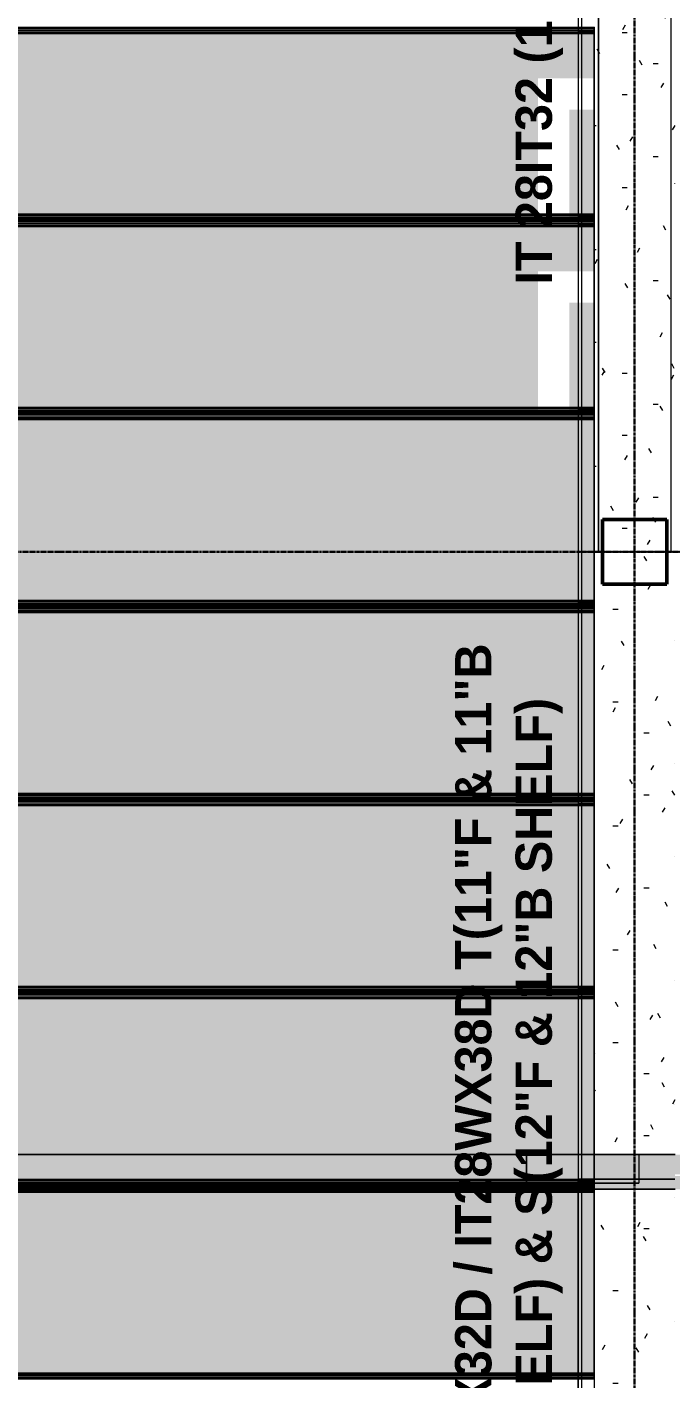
# Model space of a CAD drawing. Header units: inches. Extents: x -4126 to 2305, y -1116 to 12338.
# Drawn here: x -3632 to -3472.3, y 9962 to 10297.3 of the extents above; entities that cross this region are included whole.
import ezdxf

# ---------------------------------------------------------------- set-up
doc = ezdxf.new("R2010")
doc.units = ezdxf.units.IN
doc.header["$MEASUREMENT"] = 0
doc.linetypes.add('Grid Line 1_2_', pattern=[0.875, 0.5, -0.125, 0.125, -0.125])
for name, color, linetype, lineweight in [('A-WALL', 113, 'Continuous', 13), ('S-BEAM', 12, 'Continuous', 9), ('S-BEAM-IDEN', 2, 'Continuous', 30), ('S-COLS', 52, 'Continuous', 9), ('S-GRID', 1, 'Continuous', 9)]:
    doc.layers.add(name, color=color, linetype=linetype, lineweight=lineweight)
doc.styles.add('Century Gothic_B', font='GOTHICB.TTF', dxfattribs={"height": 9})
pattern_1 = [(270, (-10317.189, -3481.324), (7.68, -30.72), [1.267, -21.773, 1.267, -21.773, -122.88]), (270, (-10317.189, -3481.324), (7.68, -30.72), [-46.08, 1.267, -44.813, 1.267, -21.773, -53.76]), (270, (-10317.189, -3481.324), (7.68, -30.72), [-115.2, 1.267, -14.093, 1.267, -37.133]), (30, (-10313.349, -3492.844), (22.7643004, 22.011075), [1.267, -21.773, 1.267, -21.773, -122.88]), (30, (-10313.349, -3492.844), (22.7643004, 22.011075), [-46.08, 1.267, -44.813, 1.267, -21.773, -53.76]), (30, (-10313.349, -3492.844), (22.7643004, 22.011075), [-115.2, 1.267, -14.093, 1.267, -37.133]), (150, (-10297.989, -3496.684), (-30.4443004, 8.708925), [1.267, -21.773, 1.267, -21.773, -122.88]), (150, (-10297.989, -3496.684), (-30.4443004, 8.708925), [-46.08, 1.267, -44.813, 1.267, -21.773, -53.76]), (150, (-10297.989, -3496.684), (-30.4443004, 8.708925), [-115.2, 1.267, -14.093, 1.267, -37.133])]
pattern_2 = [(0, (0, 0), (30.72, 7.68), [1.267, -21.773, 1.267, -21.773, -122.88]), (0, (0, 0), (30.72, 7.68), [-46.08, 1.267, -44.813, 1.267, -21.773, -53.76]), (0, (0, 0), (30.72, 7.68), [-115.2, 1.267, -14.093, 1.267, -37.133]), (120, (11.52, 3.84), (-22.011075, 22.7643004), [1.267, -21.773, 1.267, -21.773, -122.88]), (120, (11.52, 3.84), (-22.011075, 22.7643004), [-46.08, 1.267, -44.813, 1.267, -21.773, -53.76]), (120, (11.52, 3.84), (-22.011075, 22.7643004), [-115.2, 1.267, -14.093, 1.267, -37.133]), (240, (15.36, 19.2), (-8.708925, -30.4443004), [1.267, -21.773, 1.267, -21.773, -122.88]), (240, (15.36, 19.2), (-8.708925, -30.4443004), [-46.08, 1.267, -44.813, 1.267, -21.773, -53.76]), (240, (15.36, 19.2), (-8.708925, -30.4443004), [-115.2, 1.267, -14.093, 1.267, -37.133])]

# ---------------------------------------------------------------- blocks, each defined once
blk = doc.blocks.new('CTR - 1st Phase - Shell_rvt-1-FRAMING PLAN - 1ST FLOOR')
at = {"layer": 'A-WALL', "lineweight": 5, "transparency": 33554585}
h = blk.add_hatch(color=13, dxfattribs=at)
h.paths.add_polyline_path([(-3531.71, 10009.09), (-3495.32, 10009.09), (-3495.32, 10009.49), (-3770.72, 10009.49), (-3770.72, 10009.09)], flags=0)
h.paths.add_polyline_path([(-3819.32, 10009.09), (-3808.75, 10009.09), (-3808.75, 10009.49), (-3819.32, 10009.49)], flags=0)
h.paths.add_polyline_path([(-3531.71, 10010.44), (-3495.32, 10010.44), (-3495.32, 10010.59), (-3508.12, 10010.59), (-3508.12, 10010.87), (-3770.72, 10010.87), (-3770.72, 10010.44)], flags=0)
h.paths.add_polyline_path([(-3819.32, 10010.44), (-3808.75, 10010.44), (-3808.75, 10010.87), (-3819.32, 10010.87)], flags=0)
h.paths.add_polyline_path([(-3819.32, 10011.26), (-3808.75, 10011.26), (-3808.75, 10017.71), (-3819.32, 10017.71)], flags=0)
h.paths.add_polyline_path([(-3531.71, 10011.26), (-3508.12, 10011.26), (-3508.12, 10017.71), (-3770.72, 10017.71), (-3770.72, 10011.26)], flags=0)
h.paths.add_polyline_path([(-3252.14, 10011.98), (-3252.14, 10012.41), (-3253.46, 10012.41), (-3253.46, 10011.98)], flags=0)
h.paths.add_polyline_path([(-3405.42, 10011.98), (-3405.42, 10012.41), (-3467.32, 10012.41), (-3467.32, 10011.98)], flags=0)
h.paths.add_polyline_path([(-3367.4, 10011.98), (-3289.59, 10011.98), (-3289.59, 10012.41), (-3367.4, 10012.41)], flags=0)
h.paths.add_polyline_path([(-3214.11, 10011.98), (-3169.52, 10011.98), (-3169.52, 10012.41), (-3214.11, 10012.41)], flags=0)
h.paths.add_polyline_path([(-2746.16, 10011.98), (-2746.16, 10012.41), (-2772.51, 10012.41), (-2772.51, 10011.98)], flags=0)
h.paths.add_polyline_path([(-2718.29, 10011.98), (-2696.32, 10011.98), (-2696.32, 10012.41), (-2718.29, 10012.41)], flags=0)
h.paths.add_polyline_path([(-3020.79, 10011.98), (-3020.79, 10012.41), (-3022.11, 10012.41), (-3022.11, 10011.98)], flags=0)
h.paths.add_polyline_path([(-2641.82, 10011.98), (-2641.24, 10011.98), (-2641.24, 10012.41), (-2656.32, 10012.41), (-2656.32, 10011.98)], flags=0)
h.paths.add_polyline_path([(-3060.14, 10011.98), (-3060.14, 10012.41), (-3103.72, 10012.41), (-3103.72, 10011.98)], flags=0)
h.paths.add_polyline_path([(-2810.91, 10011.98), (-2810.54, 10011.98), (-2810.54, 10012.41), (-2810.91, 10012.41)], flags=0)
h.paths.add_polyline_path([(-2984.66, 10011.98), (-2886.39, 10011.98), (-2886.39, 10012.41), (-2984.66, 10012.41)], flags=0)
h.paths.add_polyline_path([(-3131.6, 10011.98), (-3131.6, 10012.41), (-3140.32, 10012.41), (-3140.32, 10011.98)], flags=0)
h.paths.add_polyline_path([(-2848.94, 10011.98), (-2848.94, 10012.41), (-2850.26, 10012.41), (-2850.26, 10011.98)], flags=0)
h.paths.add_polyline_path([(-3289.59, 10012.8), (-3289.59, 10017.71), (-3367.4, 10017.71), (-3367.4, 10012.8)], flags=0)
h.paths.add_polyline_path([(-3214.11, 10012.8), (-3169.52, 10012.8), (-3169.52, 10017.71), (-3214.11, 10017.71)], flags=0)
h.paths.add_polyline_path([(-3405.42, 10012.8), (-3405.42, 10017.71), (-3467.32, 10017.71), (-3467.32, 10012.8)], flags=0)
h.paths.add_polyline_path([(-3252.14, 10012.8), (-3252.14, 10017.71), (-3253.46, 10017.71), (-3253.46, 10012.8)], flags=0)
h.paths.add_polyline_path([(-3060.14, 10012.8), (-3060.14, 10017.71), (-3103.72, 10017.71), (-3103.72, 10012.8)], flags=0)
h.paths.add_polyline_path([(-2656.32, 10012.8), (-2641.24, 10012.8), (-2641.24, 10017.09), (-2641.82, 10017.09), (-2641.82, 10017.71), (-2656.32, 10017.71)], flags=0)
h.paths.add_polyline_path([(-2696.32, 10012.8), (-2696.32, 10017.71), (-2704.32, 10017.71), (-2704.32, 10017.59), (-2713.82, 10017.59), (-2713.82, 10017.71), (-2718.29, 10017.71), (-2718.29, 10012.8), (-2704.32, 10012.8)], flags=0)
h.paths.add_polyline_path([(-2772.51, 10012.8), (-2746.16, 10012.8), (-2746.16, 10017.71), (-2772.51, 10017.71)], flags=0)
h.paths.add_polyline_path([(-3020.79, 10012.8), (-3020.79, 10017.71), (-3022.11, 10017.71), (-3022.11, 10012.8)], flags=0)
h.paths.add_polyline_path([(-3140.32, 10012.8), (-3131.6, 10012.8), (-3131.6, 10017.71), (-3140.32, 10017.71)], flags=0)
h.paths.add_polyline_path([(-2810.91, 10012.8), (-2810.54, 10012.8), (-2810.54, 10017.71), (-2810.91, 10017.71)], flags=0)
h.paths.add_polyline_path([(-2886.39, 10012.8), (-2886.39, 10017.71), (-2984.66, 10017.71), (-2984.66, 10012.8)], flags=0)
h.paths.add_polyline_path([(-2850.26, 10012.8), (-2848.94, 10012.8), (-2848.94, 10017.71), (-2850.26, 10017.71)], flags=0)
h = blk.add_hatch(color=13, dxfattribs=at)
h.paths.add_polyline_path([(-3508.12, 10010.59), (-3495.32, 10010.59), (-3495.32, 10010.87), (-3508.12, 10010.87)], flags=0)
h.paths.add_polyline_path([(-3495.32, 10011.26), (-3495.32, 10017.71), (-3508.12, 10017.71), (-3508.12, 10011.26)], flags=0)
h = blk.add_hatch(color=13, dxfattribs=at)
h.paths.add_polyline_path([(-3491.32, 10009.09), (-3491.32, 10009.49), (-3495.32, 10009.49), (-3495.32, 10009.09), (-3494.54, 10009.09)], flags=0)
h.paths.add_polyline_path([(-3495.32, 10010.44), (-3491.32, 10010.44), (-3491.32, 10010.59), (-3495.32, 10010.59)], flags=0)
h.paths.add_polyline_path([(-3471.32, 10011.98), (-3467.32, 10011.98), (-3467.32, 10012.41), (-3471.32, 10012.41)], flags=0)
h.paths.add_polyline_path([(-3141.65, 10011.98), (-3140.32, 10011.98), (-3140.32, 10012.41), (-3141.65, 10012.41)], flags=0)
h.paths.add_polyline_path([(-3468.11, 10012.8), (-3467.32, 10012.8), (-3467.32, 10017.71), (-3471.32, 10017.71), (-3471.32, 10012.8)], flags=0)
h.paths.add_polyline_path([(-3141.11, 10012.8), (-3140.32, 10012.8), (-3140.32, 10017.71), (-3141.65, 10017.71), (-3141.65, 10012.8)], flags=0)
h = blk.add_hatch(color=13, dxfattribs=at)
h.paths.add_polyline_path([(-3471.32, 10009.09), (-3471.32, 10017.71), (-3480.25, 10017.71), (-3480.25, 10010.59), (-3491.32, 10010.59), (-3491.32, 10010.02), (-3495.32, 10010.02), (-3495.32, 10009.9), (-3491.32, 10009.86), (-3491.32, 10009.09)], flags=0)
h.paths.add_polyline_path([(-3144.32, 10009.09), (-3144.32, 10010.59), (-3164.32, 10010.59), (-3164.32, 10009.09)], flags=0)
h = blk.add_hatch(color=13, dxfattribs=at)
h.paths.add_polyline_path([(-3495.32, 10010.59), (-3491.32, 10010.59), (-3491.32, 10010.87), (-3495.32, 10010.87)], flags=0)
h.paths.add_polyline_path([(-3494.54, 10011.26), (-3491.32, 10011.26), (-3491.32, 10017.71), (-3495.32, 10017.71), (-3495.32, 10011.26)], flags=0)
for points in [[(-3480.25, 10010.59), (-3480.25, 10017.71), (-3491.32, 10017.71), (-3491.32, 10010.59)], [(-3495.32, 10010.87), (-3495.32, 10011.26), (-3508.12, 10011.26), (-3508.12, 10010.87)], [(-3495.32, 10010.87), (-3491.32, 10010.87), (-3491.32, 10011.26), (-3495.32, 10011.26)]]:
    blk.add_hatch(color=13, dxfattribs=at).paths.add_polyline_path(points, flags=0)
h = blk.add_hatch(color=13, dxfattribs=at)
h.paths.add_polyline_path([(-3819.32, 10010.87), (-3808.75, 10010.87), (-3808.75, 10011.26), (-3819.32, 10011.26)], flags=0)
h.paths.add_polyline_path([(-3770.72, 10010.87), (-3508.12, 10010.87), (-3508.12, 10011.26), (-3770.72, 10011.26)], flags=0)
h.paths.add_polyline_path([(-3367.4, 10012.41), (-3289.59, 10012.41), (-3289.59, 10012.8), (-3367.4, 10012.8)], flags=0)
h.paths.add_polyline_path([(-3467.32, 10012.41), (-3405.42, 10012.41), (-3405.42, 10012.8), (-3467.32, 10012.8)], flags=0)
h.paths.add_polyline_path([(-3252.14, 10012.41), (-3252.14, 10012.8), (-3253.46, 10012.8), (-3253.46, 10012.41)], flags=0)
h.paths.add_polyline_path([(-3214.11, 10012.41), (-3169.52, 10012.41), (-3169.52, 10012.8), (-3214.11, 10012.8)], flags=0)
h.paths.add_polyline_path([(-2713.82, 10012.41), (-2696.32, 10012.41), (-2696.32, 10012.8), (-2718.29, 10012.8), (-2718.29, 10012.41)], flags=0)
h.paths.add_polyline_path([(-2810.54, 10012.41), (-2810.54, 10012.8), (-2810.91, 10012.8), (-2810.91, 10012.41)], flags=0)
h.paths.add_polyline_path([(-2772.51, 10012.41), (-2746.16, 10012.41), (-2746.16, 10012.8), (-2772.51, 10012.8)], flags=0)
h.paths.add_polyline_path([(-2848.94, 10012.41), (-2848.94, 10012.8), (-2850.26, 10012.8), (-2850.26, 10012.41)], flags=0)
h.paths.add_polyline_path([(-2984.66, 10012.41), (-2886.39, 10012.41), (-2886.39, 10012.8), (-2984.66, 10012.8)], flags=0)
h.paths.add_polyline_path([(-2656.32, 10012.41), (-2641.24, 10012.41), (-2641.24, 10012.8), (-2656.32, 10012.8)], flags=0)
h.paths.add_polyline_path([(-3022.11, 10012.41), (-3020.79, 10012.41), (-3020.79, 10012.8), (-3022.11, 10012.8)], flags=0)
h.paths.add_polyline_path([(-3060.14, 10012.41), (-3060.14, 10012.8), (-3103.72, 10012.8), (-3103.72, 10012.41)], flags=0)
h.paths.add_polyline_path([(-3131.6, 10012.41), (-3131.6, 10012.8), (-3140.32, 10012.8), (-3140.32, 10012.41)], flags=0)
h = blk.add_hatch(color=13, dxfattribs=at)
h.paths.add_polyline_path([(-3405.42, 10009.09), (-3405.42, 10011.98), (-3467.32, 10011.98), (-3467.32, 10009.09)], flags=0)
h.paths.add_polyline_path([(-3140.32, 10009.09), (-3060.14, 10009.09), (-3060.14, 10011.98), (-3103.72, 10011.98), (-3103.72, 10010.59), (-3131.6, 10010.59), (-3131.6, 10011.98), (-3140.32, 10011.98), (-3140.32, 10011.56)], flags=0)
h.paths.add_polyline_path([(-2641.24, 10009.09), (-2641.24, 10011.98), (-2656.32, 10011.98), (-2656.32, 10009.09)], flags=0)
h.paths.add_polyline_path([(-3169.52, 10009.09), (-3168.32, 10009.09), (-3168.32, 10010.59), (-3169.52, 10010.59), (-3169.52, 10011.98), (-3214.11, 10011.98), (-3214.11, 10009.09)], flags=0)
h.paths.add_polyline_path([(-2718.29, 10009.09), (-2696.32, 10009.09), (-2696.32, 10011.98), (-2718.29, 10011.98), (-2718.29, 10010.59), (-2746.16, 10010.59), (-2746.16, 10011.98), (-2772.51, 10011.98), (-2772.51, 10009.09), (-2721.3, 10009.09)], flags=0)
h.paths.add_polyline_path([(-3022.11, 10009.09), (-3020.79, 10009.09), (-3020.79, 10011.98), (-3022.11, 10011.98), (-3022.11, 10011.56)], flags=0)
h.paths.add_polyline_path([(-3252.14, 10009.09), (-3252.14, 10011.98), (-3253.46, 10011.98), (-3253.46, 10009.09)], flags=0)
h.paths.add_polyline_path([(-3289.59, 10009.09), (-3289.59, 10011.98), (-3367.4, 10011.98), (-3367.4, 10009.09)], flags=0)
h.paths.add_polyline_path([(-2984.66, 10009.09), (-2886.39, 10009.09), (-2886.39, 10011.98), (-2984.66, 10011.98), (-2984.66, 10011.56)], flags=0)
h.paths.add_polyline_path([(-2850.26, 10009.09), (-2848.94, 10009.09), (-2848.94, 10011.98), (-2850.26, 10011.98), (-2850.26, 10011.56)], flags=0)
h.paths.add_polyline_path([(-2810.54, 10009.09), (-2810.54, 10011.98), (-2810.91, 10011.98), (-2810.91, 10009.09)], flags=0)
h.paths.add_polyline_path([(-3770.72, 10009.49), (-3495.32, 10009.49), (-3495.32, 10009.9), (-3770.72, 10009.86)], flags=0)
h.paths.add_polyline_path([(-3808.75, 10009.49), (-3808.75, 10009.9), (-3819.32, 10009.86), (-3819.32, 10009.49)], flags=0)
h.paths.add_polyline_path([(-3808.75, 10010.02), (-3808.75, 10010.44), (-3819.32, 10010.44), (-3819.32, 10010.02)], flags=0)
h.paths.add_polyline_path([(-3495.32, 10010.02), (-3495.32, 10010.44), (-3770.72, 10010.44), (-3770.72, 10010.02), (-3531.71, 10010.02)], flags=0)
h = blk.add_hatch(color=13, dxfattribs=at)
h.paths.add_polyline_path([(-3141.65, 10009.09), (-3141.11, 10009.09), (-3141.11, 10011.56), (-3140.32, 10011.6), (-3140.32, 10011.98), (-3141.65, 10011.98), (-3141.65, 10010.59), (-3144.32, 10010.59), (-3144.32, 10009.09)], flags=0)
h.paths.add_polyline_path([(-3164.32, 10009.09), (-3164.32, 10010.59), (-3167.54, 10010.59), (-3167.54, 10009.09)], flags=0)
h.paths.add_polyline_path([(-3471.32, 10009.09), (-3468.11, 10009.09), (-3468.11, 10011.56), (-3467.32, 10011.6), (-3467.32, 10011.98), (-3471.32, 10011.98), (-3471.32, 10009.49)], flags=0)
h.paths.add_polyline_path([(-3491.32, 10009.49), (-3491.32, 10009.9), (-3495.32, 10009.86), (-3495.32, 10009.49), (-3494.54, 10009.49)], flags=0)
h.paths.add_polyline_path([(-3494.54, 10010.02), (-3491.32, 10010.06), (-3491.32, 10010.44), (-3495.32, 10010.44), (-3495.32, 10010.02)], flags=0)
h = blk.add_hatch(color=13, dxfattribs=at)
h.paths.add_polyline_path([(-3531.71, 10009.9), (-3495.32, 10009.9), (-3495.32, 10010.02), (-3770.72, 10010.02), (-3770.72, 10009.9)], flags=0)
h.paths.add_polyline_path([(-3819.32, 10009.9), (-3808.75, 10009.9), (-3808.75, 10010.02), (-3819.32, 10010.02)], flags=0)
at = {"layer": 'A-WALL', "color": 9}
for p, q in [((-3495.32, 10017.71), (-3819.32, 10017.71)), ((-3491.32, 10017.71), (-3495.32, 10017.71)), ((-3471.32, 10017.71), (-3491.32, 10017.71)), ((-3819.32, 10009.09), (-3495.32, 10009.09)), ((-3495.32, 10009.09), (-3491.32, 10009.09)), ((-3491.32, 10009.09), (-3471.32, 10009.09))]:
    blk.add_line(p, q, dxfattribs=at)
at = {"layer": 'A-WALL', "color": 33}
for p, q in [((-3770.72, 10017.71), (-3508.12, 10017.71)), ((-3508.12, 10017.71), (-3495.32, 10017.71)), ((-3495.32, 10017.71), (-3508.12, 10017.71)), ((-3508.12, 10011.26), (-3508.12, 10017.71)), ((-3508.12, 10017.71), (-3508.12, 10011.26)), ((-3495.32, 10017.71), (-3491.32, 10017.71)), ((-3495.32, 10009.09), (-3770.72, 10009.09)), ((-3508.12, 10010.59), (-3508.12, 10010.87)), ((-3508.12, 10010.87), (-3508.12, 10010.59)), ((-3508.12, 10010.59), (-3495.32, 10010.59)), ((-3495.32, 10010.59), (-3508.12, 10010.59))]:
    blk.add_line(p, q, dxfattribs=at)
at = {"layer": 'A-WALL', "color": 23}
for p, q in [((-3508.12, 10017.71), (-3495.32, 10017.71)), ((-3491.32, 10017.71), (-3480.25, 10017.71))]:
    blk.add_line(p, q, dxfattribs=at)
at = {"layer": 'A-WALL', "color": 253}
for p, q in [((-3495.32, 10017.71), (-3491.32, 10017.71)), ((-3491.32, 10017.71), (-3495.32, 10017.71)), ((-3491.32, 10017.71), (-3480.25, 10017.71)), ((-3480.25, 10017.71), (-3491.32, 10017.71)), ((-3480.25, 10017.71), (-3471.32, 10017.71)), ((-3480.25, 10017.71), (-3480.25, 10010.59)), ((-3480.25, 10017.71), (-3480.25, 10010.59)), ((-3508.12, 10010.87), (-3508.12, 10011.26)), ((-3508.12, 10011.26), (-3508.12, 10010.87)), ((-3495.32, 10010.59), (-3491.32, 10010.59)), ((-3491.32, 10010.59), (-3495.32, 10010.59)), ((-3491.32, 10009.09), (-3495.32, 10009.09)), ((-3491.32, 10010.59), (-3480.25, 10010.59)), ((-3480.25, 10010.59), (-3491.32, 10010.59)), ((-3471.32, 10009.09), (-3491.32, 10009.09))]:
    blk.add_line(p, q, dxfattribs=at)
blk = doc.blocks.new('034100 - Precast Structural Concrete - Column - Corbels - 16_x16_-1699972-FRAMING PLAN - 1ST FLOOR')
at = {"layer": 'S-COLS'}
for p, q in [((-8.91, 8.98), (-8.98, 8.98)), ((-8.98, 8.98), (-8.98, -7.02)), ((6.94, 8.98), (-8.91, 8.98)), ((7.02, 8.98), (6.94, 8.98)), ((7.02, -7.02), (7.02, 8.98)), ((-8.98, -7.02), (-8.91, -7.02)), ((-8.91, -7.02), (6.94, -7.02)), ((6.94, -7.02), (7.02, -7.02))]:
    blk.add_line(p, q, dxfattribs=at)
at = {"layer": 'S-COLS', "lineweight": 50}
for p, q in [((-8.98, -7.02), (-8.98, 8.98)), ((-8.98, 8.98), (-8.91, 8.98)), ((-8.91, 8.98), (6.94, 8.98)), ((6.94, 8.98), (7.02, 8.98)), ((7.02, 8.98), (7.02, -7.02)), ((-8.91, -7.02), (-8.98, -7.02)), ((6.94, -7.02), (-8.91, -7.02)), ((7.02, -7.02), (6.94, -7.02))]:
    blk.add_line(p, q, dxfattribs=at)
blk = doc.blocks.new('034100 - Precast Structural Concrete - Solid Plank - 12_-V49-FRAMING PLAN - 1ST FLOOR')
at = {"layer": 'S-BEAM'}
for p, q in [((0, 23.94), (0, 23.9)), ((4, 23.94), (0, 23.94)), ((328, 23.94), (4, 23.94))]:
    blk.add_line(p, q, dxfattribs=at)
blk = doc.blocks.new('034100 - Precast Structural Concrete - Solid Plank - 12_-V48-FRAMING PLAN - 1ST FLOOR')
at = {"layer": 'S-BEAM', "transparency": 33554483}
for points in [[(0, 23.94), (0, 23.9), (3.21, 23.94)], [(4, 23.9), (0, 23.9), (0, 23.52), (4, 23.52)], [(4, 23.94), (4, 23.9), (6.23, 23.94)], [(4, 23.09), (0, 23.09), (0, 22.7), (4, 22.7)], [(3.21, -22.7), (0, -22.7), (0, -23.09), (4, -23.09), (4, -22.7)], [(328, -22.7), (4, -22.7), (4, -23.09), (328, -23.09)], [(0, -23.52), (0, -23.9), (4, -23.9), (4, -23.52), (3.21, -23.52)], [(0, -23.9), (0, -23.94), (3.21, -23.9)], [(4, -23.52), (4, -23.9), (328, -23.9), (328, -23.52), (40.39, -23.52)]]:
    blk.add_hatch(color=256, dxfattribs=at).paths.add_polyline_path(points, flags=0)
h = blk.add_hatch(color=256, dxfattribs=at)
h.paths.add_polyline_path([(4, 23.52), (0, 23.52), (0, 23.09), (4, 23.09)], flags=0)
h.paths.add_polyline_path([(0, 22.7), (0, -3.48), (4, -3.48), (4, 22.7), (3.21, 22.7)], flags=0)
h.paths.add_polyline_path([(3.21, -11.23), (0, -11.23), (0, -22.7), (4, -22.7), (4, -11.23)], flags=0)
h.paths.add_polyline_path([(0, -23.09), (0, -23.52), (4, -23.52), (4, -23.09), (3.21, -23.09)], flags=0)
h = blk.add_hatch(color=256, dxfattribs=at)
h.paths.add_polyline_path([(4, 23.9), (4, 23.52), (6.23, 23.52), (6.23, 23.9)], flags=0)
h.paths.add_polyline_path([(310.53, 23.9), (13.98, 23.9), (13.98, 23.52), (328, 23.52), (328, 23.9)], flags=0)
h = blk.add_hatch(color=256, dxfattribs=at)
h.paths.add_polyline_path([(328, 23.52), (13.98, 23.52), (13.98, 23.09), (328, 23.09)], flags=0)
h.paths.add_polyline_path([(6.23, 23.52), (4, 23.52), (4, 23.09), (6.23, 23.09)], flags=0)
h.paths.add_polyline_path([(13.98, 22.7), (13.98, -11.23), (4, -11.23), (4, -22.7), (328, -22.7), (328, 22.7), (40.39, 22.7)], flags=0)
h.paths.add_polyline_path([(6.23, 22.7), (4, 22.7), (4, -3.48), (6.23, -3.48), (6.23, -2.58)], flags=0)
h.paths.add_polyline_path([(6.23, -23.09), (4, -23.09), (4, -23.52), (328, -23.52), (328, -23.09), (13.98, -23.09)], flags=0)
h = blk.add_hatch(color=256, dxfattribs=at)
h.paths.add_polyline_path([(13.98, 23.09), (13.98, 22.7), (328, 22.7), (328, 23.09), (40.39, 23.09)], flags=0)
h.paths.add_polyline_path([(4, 23.09), (4, 22.7), (6.23, 22.7), (6.23, 23.09)], flags=0)
at = {"layer": 'S-BEAM'}
for p, q in [((0, 23.94), (0, 23.9)), ((4, 23.94), (0, 23.94)), ((0, 23.76), (0, 23.9)), ((0, 23.9), (0, 23.52)), ((4, 23.9), (0, 23.9)), ((0, 23.52), (0, 23.76)), ((0, 23.76), (4, 23.76)), ((4, 23.76), (0, 23.76)), ((0, 23.52), (0, -23.52)), ((0, 22.7), (0, 23.52)), ((0, 23.52), (4, 23.52)), ((328, 23.94), (4, 23.94)), ((328, 23.9), (4, 23.9)), ((4, 23.76), (328, 23.76)), ((328, 23.76), (4, 23.76)), ((4, 23.52), (328, 23.52)), ((0, 22.7), (0, 23.09)), ((0, 23.09), (0, 22.7)), ((4, 23.09), (0, 23.09)), ((4, 23.09), (0, 23.09)), ((0, 22.4), (0, 22.7)), ((4, 22.7), (0, 22.7)), ((0, -22.4), (0, 22.4)), ((4, 22.4), (0, 22.4)), ((328, 23.09), (4, 23.09)), ((328, 23.09), (4, 23.09)), ((328, 22.7), (4, 22.7)), ((328, 22.4), (4, 22.4)), ((0, -22.7), (0, -22.4)), ((4, -22.4), (0, -22.4)), ((0, -23.52), (0, -22.7)), ((0, -22.7), (0, -23.09)), ((0, -23.09), (0, -22.7)), ((4, -22.7), (0, -22.7)), ((4, -23.09), (0, -23.09)), ((4, -23.09), (0, -23.09)), ((328, -22.4), (4, -22.4)), ((328, -22.7), (4, -22.7)), ((328, -23.09), (4, -23.09)), ((328, -23.09), (4, -23.09)), ((0, -23.52), (0, -23.9)), ((0, -23.76), (0, -23.52)), ((4, -23.52), (0, -23.52)), ((0, -23.9), (0, -23.76)), ((4, -23.76), (0, -23.76)), ((4, -23.76), (0, -23.76)), ((0, -23.9), (0, -23.94)), ((4, -23.9), (0, -23.9)), ((4, -23.94), (0, -23.94)), ((328, -23.52), (4, -23.52)), ((328, -23.76), (4, -23.76)), ((328, -23.76), (4, -23.76)), ((328, -23.9), (4, -23.9)), ((328, -23.94), (4, -23.94))]:
    blk.add_line(p, q, dxfattribs=at)
blk = doc.blocks.new('034100 - Precast Structural Concrete - Solid Plank - 12_-V52-FRAMING PLAN - 1ST FLOOR')
at = {"layer": 'S-BEAM', "transparency": 33554483}
for points in [[(3.21, 23.9), (0, 23.9), (0, 23.52), (4, 23.52), (4, 23.9)], [(328, 23.9), (4, 23.9), (4, 23.52), (328, 23.52)], [(4, 23.09), (0, 23.09), (0, 22.7), (4, 22.7)], [(310.53, 23.09), (4, 23.09), (4, 22.7), (328, 22.7), (328, 23.09)], [(0, 10.46), (0, 10.43), (3.21, 10.46)], [(3.21, -22.7), (0, -22.7), (0, -23.09), (4, -23.09), (4, -22.7)], [(310.53, -22.7), (4, -22.7), (4, -23.09), (328, -23.09), (328, -22.7)], [(3.21, -23.52), (0, -23.52), (0, -23.9), (4, -23.9), (4, -23.52)], [(0, -23.9), (0, -23.94), (3.21, -23.9)], [(328, -23.52), (4, -23.52), (4, -23.9), (328, -23.9)], [(4, -23.9), (4, -23.94), (40.39, -23.9)]]:
    blk.add_hatch(color=256, dxfattribs=at).paths.add_polyline_path(points, flags=0)
h = blk.add_hatch(color=256, dxfattribs=at)
h.paths.add_polyline_path([(4, 23.52), (0, 23.52), (0, 23.09), (4, 23.09)], flags=0)
h.paths.add_polyline_path([(4, 22.7), (0, 22.7), (0, 10.46), (4, 10.46)], flags=0)
h.paths.add_polyline_path([(3.21, 10.43), (0, 10.43), (0, -22.7), (4, -22.7), (4, 10.43)], flags=0)
h.paths.add_polyline_path([(4, -23.09), (0, -23.09), (0, -23.52), (4, -23.52)], flags=0)
h = blk.add_hatch(color=256, dxfattribs=at)
h.paths.add_polyline_path([(328, 23.52), (4, 23.52), (4, 23.09), (328, 23.09)], flags=0)
h.paths.add_polyline_path([(40.39, 22.7), (4, 22.7), (4, -22.7), (328, -22.7), (328, 22.7), (310.53, 22.7)], flags=0)
h.paths.add_polyline_path([(328, -23.09), (4, -23.09), (4, -23.52), (328, -23.52)], flags=0)
at = {"layer": 'S-BEAM'}
for p, q in [((0, 23.94), (0, 23.9)), ((4, 23.94), (0, 23.94)), ((0, 23.76), (0, 23.9)), ((0, 23.9), (0, 23.52)), ((4, 23.9), (0, 23.9)), ((0, 23.52), (0, 23.76)), ((0, 23.76), (4, 23.76)), ((4, 23.76), (0, 23.76)), ((0, 23.52), (0, 10.46)), ((0, 22.7), (0, 23.52)), ((0, 23.52), (4, 23.52)), ((328, 23.94), (4, 23.94)), ((328, 23.9), (4, 23.9)), ((4, 23.76), (328, 23.76)), ((328, 23.76), (4, 23.76)), ((4, 23.52), (328, 23.52)), ((0, 22.7), (0, 23.09)), ((0, 23.09), (0, 22.7)), ((4, 23.09), (0, 23.09)), ((4, 23.09), (0, 23.09)), ((0, 22.4), (0, 22.7)), ((4, 22.7), (0, 22.7)), ((0, 10.46), (0, 22.4)), ((4, 22.4), (0, 22.4)), ((328, 23.09), (4, 23.09)), ((328, 23.09), (4, 23.09)), ((328, 22.7), (4, 22.7)), ((328, 22.4), (4, 22.4)), ((0, 10.43), (0, -23.52)), ((0, -22.4), (0, 10.43)), ((0, -22.7), (0, -22.4)), ((4, -22.4), (0, -22.4)), ((0, -23.52), (0, -22.7)), ((0, -22.7), (0, -23.09)), ((0, -23.09), (0, -22.7)), ((4, -22.7), (0, -22.7)), ((4, -23.09), (0, -23.09)), ((4, -23.09), (0, -23.09)), ((328, -22.4), (4, -22.4)), ((328, -22.7), (4, -22.7)), ((328, -23.09), (4, -23.09)), ((328, -23.09), (4, -23.09)), ((0, -23.52), (0, -23.9)), ((0, -23.76), (0, -23.52)), ((4, -23.52), (0, -23.52)), ((0, -23.9), (0, -23.76)), ((4, -23.76), (0, -23.76)), ((4, -23.76), (0, -23.76)), ((0, -23.9), (0, -23.94)), ((4, -23.9), (0, -23.9)), ((4, -23.94), (0, -23.94)), ((328, -23.52), (4, -23.52)), ((328, -23.76), (4, -23.76)), ((328, -23.76), (4, -23.76)), ((328, -23.9), (4, -23.9)), ((328, -23.94), (4, -23.94))]:
    blk.add_line(p, q, dxfattribs=at)
blk = doc.blocks.new('034100 - Precast Structural Concrete - Solid Plank - 12_-1871143-FRAMING PLAN - 1ST FLOOR')
at = {"layer": 'S-BEAM', "transparency": 33554483}
for points in [[(3.21, 23.9), (0, 23.9), (0, 23.52), (4, 23.52), (4, 23.9)], [(328, 23.9), (4, 23.9), (4, 23.52), (328, 23.52)], [(0, 23.09), (0, 22.7), (4, 22.7), (4, 23.09), (3.21, 23.09)], [(328, 23.09), (4, 23.09), (4, 22.7), (328, 22.7)], [(3.21, -22.7), (0, -22.7), (0, -23.09), (4, -23.09), (4, -22.7)], [(310.53, -22.7), (4, -22.7), (4, -23.09), (328, -23.09), (328, -22.7)], [(0, -23.52), (0, -23.9), (4, -23.9), (4, -23.52), (3.21, -23.52)], [(0, -23.9), (0, -23.94), (3.21, -23.9)], [(4, -23.52), (4, -23.9), (328, -23.9), (328, -23.52), (40.39, -23.52)]]:
    blk.add_hatch(color=256, dxfattribs=at).paths.add_polyline_path(points, flags=0)
h = blk.add_hatch(color=256, dxfattribs=at)
h.paths.add_polyline_path([(4, 23.52), (0, 23.52), (0, 23.09), (4, 23.09)], flags=0)
h.paths.add_polyline_path([(4, 22.7), (0, 22.7), (0, -22.7), (4, -22.7), (4, 17.5)], flags=0)
h.paths.add_polyline_path([(3.21, -23.09), (0, -23.09), (0, -23.52), (4, -23.52), (4, -23.09)], flags=0)
h = blk.add_hatch(color=256, dxfattribs=at)
h.paths.add_polyline_path([(328, 23.52), (4, 23.52), (4, 23.09), (328, 23.09)], flags=0)
h.paths.add_polyline_path([(40.39, 22.7), (4, 22.7), (4, -22.7), (328, -22.7), (328, 22.7), (310.53, 22.7)], flags=0)
h.paths.add_polyline_path([(40.39, -23.09), (4, -23.09), (4, -23.52), (328, -23.52), (328, -23.09), (310.53, -23.09)], flags=0)
at = {"layer": 'S-BEAM'}
for p, q in [((0, 23.94), (0, 23.9)), ((4, 23.94), (0, 23.94)), ((0, 23.76), (0, 23.9)), ((0, 23.9), (0, 23.52)), ((4, 23.9), (0, 23.9)), ((0, 23.52), (0, 23.76)), ((0, 23.76), (4, 23.76)), ((4, 23.76), (0, 23.76)), ((0, 23.52), (0, -23.52)), ((0, 22.7), (0, 23.52)), ((0, 23.52), (4, 23.52)), ((328, 23.94), (4, 23.94)), ((328, 23.9), (4, 23.9)), ((4, 23.76), (328, 23.76)), ((328, 23.76), (4, 23.76)), ((4, 23.52), (328, 23.52)), ((0, 22.7), (0, 23.09)), ((0, 23.09), (0, 22.7)), ((4, 23.09), (0, 23.09)), ((4, 23.09), (0, 23.09)), ((0, 22.4), (0, 22.7)), ((4, 22.7), (0, 22.7)), ((0, -22.4), (0, 22.4)), ((4, 22.4), (0, 22.4)), ((328, 23.09), (4, 23.09)), ((328, 23.09), (4, 23.09)), ((328, 22.7), (4, 22.7)), ((328, 22.4), (4, 22.4)), ((0, -22.7), (0, -22.4)), ((4, -22.4), (0, -22.4)), ((0, -23.52), (0, -22.7)), ((0, -22.7), (0, -23.09)), ((0, -23.09), (0, -22.7)), ((4, -22.7), (0, -22.7)), ((4, -23.09), (0, -23.09)), ((4, -23.09), (0, -23.09)), ((328, -22.4), (4, -22.4)), ((328, -22.7), (4, -22.7)), ((328, -23.09), (4, -23.09)), ((328, -23.09), (4, -23.09)), ((0, -23.52), (0, -23.9)), ((0, -23.76), (0, -23.52)), ((4, -23.52), (0, -23.52)), ((0, -23.9), (0, -23.76)), ((4, -23.76), (0, -23.76)), ((4, -23.76), (0, -23.76)), ((0, -23.9), (0, -23.94)), ((4, -23.9), (0, -23.9)), ((4, -23.94), (0, -23.94)), ((328, -23.52), (4, -23.52)), ((328, -23.76), (4, -23.76)), ((328, -23.76), (4, -23.76)), ((328, -23.9), (4, -23.9)), ((328, -23.94), (4, -23.94))]:
    blk.add_line(p, q, dxfattribs=at)
blk = doc.blocks.new('034100 - Precast Structural Concrete - Solid Plank - 12_-1863259-FRAMING PLAN - 1ST FLOOR')
at = {"layer": 'S-BEAM', "transparency": 33554483}
for points in [[(328, 23.52), (328, 23.9), (4, 23.9), (4, 23.52), (291.61, 23.52)], [(332, 23.52), (332, 23.9), (328, 23.9), (328, 23.52), (328.79, 23.52)], [(332, 23.9), (332, 23.94), (328.79, 23.9)], [(21.47, 22.7), (328, 22.7), (328, 23.09), (4, 23.09), (4, 22.7)], [(328.79, 22.7), (332, 22.7), (332, 23.09), (328, 23.09), (328, 22.7)], [(4, -23.09), (328, -23.09), (328, -22.7), (4, -22.7)], [(332, -23.09), (332, -22.7), (328, -22.7), (328, -23.09), (328.79, -23.09)], [(4, -23.9), (328, -23.9), (328, -23.52), (4, -23.52)], [(328, -23.9), (332, -23.9), (332, -23.52), (328, -23.52)]]:
    blk.add_hatch(color=256, dxfattribs=at).paths.add_polyline_path(points, flags=0)
h = blk.add_hatch(color=256, dxfattribs=at)
h.paths.add_polyline_path([(4, -23.52), (328, -23.52), (328, -23.09), (4, -23.09)], flags=0)
h.paths.add_polyline_path([(4, -22.7), (328, -22.7), (328, 22.7), (4, 22.7)], flags=0)
h.paths.add_polyline_path([(328, 23.09), (328, 23.52), (4, 23.52), (4, 23.09), (291.61, 23.09)], flags=0)
h = blk.add_hatch(color=256, dxfattribs=at)
h.paths.add_polyline_path([(328, -23.52), (332, -23.52), (332, -23.09), (328, -23.09)], flags=0)
h.paths.add_polyline_path([(332, -22.7), (332, 22.7), (328, 22.7), (328, -22.7), (328.79, -22.7)], flags=0)
h.paths.add_polyline_path([(328, 23.09), (332, 23.09), (332, 23.52), (328, 23.52)], flags=0)
at = {"layer": 'S-BEAM'}
for p, q in [((4, 23.94), (328, 23.94)), ((4, 23.9), (328, 23.9)), ((4, 23.76), (328, 23.76)), ((4, 23.76), (328, 23.76)), ((4, 23.52), (328, 23.52)), ((328, 23.94), (332, 23.94)), ((328, 23.9), (332, 23.9)), ((328, 23.76), (332, 23.76)), ((328, 23.76), (332, 23.76)), ((328, 23.52), (332, 23.52)), ((332, 23.9), (332, 23.94)), ((332, 23.52), (332, 23.9)), ((332, 23.9), (332, 23.76)), ((332, 23.76), (332, 23.52)), ((332, -23.52), (332, 23.52)), ((332, 23.52), (332, 22.7)), ((4, 23.09), (328, 23.09)), ((4, 23.09), (328, 23.09)), ((4, 22.7), (328, 22.7)), ((4, 22.4), (328, 22.4)), ((328, 23.09), (332, 23.09)), ((328, 23.09), (332, 23.09)), ((328, 22.7), (332, 22.7)), ((328, 22.4), (332, 22.4)), ((332, 22.7), (332, 23.09)), ((332, 23.09), (332, 22.7)), ((332, 22.7), (332, 22.4)), ((332, 22.4), (332, -22.4)), ((4, -22.4), (328, -22.4)), ((4, -22.7), (328, -22.7)), ((4, -23.09), (328, -23.09)), ((4, -23.09), (328, -23.09)), ((328, -22.4), (332, -22.4)), ((328, -22.7), (332, -22.7)), ((328, -23.09), (332, -23.09)), ((328, -23.09), (332, -23.09)), ((332, -22.4), (332, -22.7)), ((332, -22.7), (332, -23.09)), ((332, -23.09), (332, -22.7)), ((332, -22.7), (332, -23.52)), ((328, -23.52), (4, -23.52)), ((328, -23.76), (4, -23.76)), ((4, -23.76), (328, -23.76)), ((4, -23.9), (328, -23.9)), ((4, -23.94), (328, -23.94)), ((332, -23.52), (328, -23.52)), ((332, -23.76), (328, -23.76)), ((328, -23.76), (332, -23.76)), ((328, -23.9), (332, -23.9)), ((328, -23.94), (332, -23.94)), ((332, -23.52), (332, -23.76)), ((332, -23.9), (332, -23.52)), ((332, -23.76), (332, -23.9)), ((332, -23.94), (332, -23.9))]:
    blk.add_line(p, q, dxfattribs=at)
blk = doc.blocks.new('034100 - Precast Structural Concrete - Solid Plank - 12_-V74-FRAMING PLAN - 1ST FLOOR')
at = {"layer": 'S-BEAM', "transparency": 33554483}
for points in [[(21.47, 23.52), (328, 23.52), (328, 23.9), (4, 23.9), (4, 23.52)], [(332, 23.52), (332, 23.9), (328, 23.9), (328, 23.52), (328.79, 23.52)], [(332, 23.9), (332, 23.94), (328.79, 23.9)], [(21.47, 22.7), (328, 22.7), (328, 23.09), (4, 23.09), (4, 22.7)], [(328.79, 22.7), (332, 22.7), (332, 23.09), (328, 23.09), (328, 22.7)]]:
    blk.add_hatch(color=256, dxfattribs=at).paths.add_polyline_path(points, flags=0)
h = blk.add_hatch(color=256, dxfattribs=at)
h.paths.add_polyline_path([(4, -16.25), (328, -16.25), (328, 22.7), (4, 22.7), (4, 16.69)], flags=0)
h.paths.add_polyline_path([(4, 23.09), (328, 23.09), (328, 23.52), (4, 23.52)], flags=0)
h = blk.add_hatch(color=256, dxfattribs=at)
h.paths.add_polyline_path([(328.79, -16.25), (332, -16.25), (332, 22.7), (328, 22.7), (328, -16.25)], flags=0)
h.paths.add_polyline_path([(332, 23.09), (332, 23.52), (328, 23.52), (328, 23.09), (328.79, 23.09)], flags=0)
at = {"layer": 'S-BEAM'}
for p, q in [((4, 23.94), (328, 23.94)), ((4, 23.9), (328, 23.9)), ((4, 23.76), (328, 23.76)), ((4, 23.76), (328, 23.76)), ((4, 23.52), (328, 23.52)), ((328, 23.94), (332, 23.94)), ((328, 23.9), (332, 23.9)), ((328, 23.76), (332, 23.76)), ((328, 23.76), (332, 23.76)), ((328, 23.52), (332, 23.52)), ((332, 23.9), (332, 23.94)), ((332, 23.52), (332, 23.9)), ((332, 23.9), (332, 23.76)), ((332, 23.76), (332, 23.52)), ((332, -23.52), (332, 23.52)), ((332, 23.52), (332, 22.7)), ((4, 23.09), (328, 23.09)), ((4, 23.09), (328, 23.09)), ((4, 22.7), (328, 22.7)), ((4, 22.4), (328, 22.4)), ((328, 23.09), (332, 23.09)), ((328, 23.09), (332, 23.09)), ((328, 22.7), (332, 22.7)), ((328, 22.4), (332, 22.4)), ((332, 22.7), (332, 23.09)), ((332, 23.09), (332, 22.7)), ((332, 22.7), (332, 22.4)), ((332, 22.4), (332, -16.25)), ((332, -16.25), (332, -22.4)), ((4, -22.4), (328, -22.4)), ((4, -22.7), (328, -22.7)), ((4, -23.09), (328, -23.09)), ((4, -23.09), (328, -23.09)), ((328, -22.4), (332, -22.4)), ((328, -22.7), (332, -22.7)), ((328, -23.09), (332, -23.09)), ((328, -23.09), (332, -23.09)), ((332, -22.4), (332, -22.7)), ((332, -22.7), (332, -23.09)), ((332, -23.09), (332, -22.7)), ((332, -22.7), (332, -23.52)), ((328, -23.52), (4, -23.52)), ((328, -23.76), (4, -23.76)), ((4, -23.76), (328, -23.76)), ((4, -23.9), (328, -23.9)), ((4, -23.94), (328, -23.94)), ((332, -23.52), (328, -23.52)), ((332, -23.76), (328, -23.76)), ((328, -23.76), (332, -23.76)), ((328, -23.9), (332, -23.9)), ((328, -23.94), (332, -23.94)), ((332, -23.52), (332, -23.76)), ((332, -23.9), (332, -23.52)), ((332, -23.76), (332, -23.9)), ((332, -23.94), (332, -23.9))]:
    blk.add_line(p, q, dxfattribs=at)
blk = doc.blocks.new('034100 - Precast Structural Concrete - Inverted Tee - IT 28IT32 _11_F _ 11_B SHELF_-1872232-FRAMING PLAN - 1ST FLOOR')
at = {"layer": 'S-BEAM'}
h = blk.add_hatch(dxfattribs=at)
h.set_pattern_fill('FP_35', color=256, style=0, pattern_type=2)
h.set_pattern_definition(pattern_1)
h.paths.add_polyline_path([(-150.04, 8), (-150.02, 8), (-150.04, 10)], flags=0)
h.paths.add_polyline_path([(-150.02, 8), (-150.02, -8), (-142, -8), (-142, 8), (-142.08, 8)], flags=0)
h.paths.add_polyline_path([(142, -1.77), (142, -8), (150.02, -8), (150.02, -1.77), (142.03, -1.77)], flags=0)
h.paths.add_polyline_path([(150.02, 8), (150.04, 8), (150.02, 10)], flags=0)
h.paths.add_polyline_path([(142, 5.98), (150.02, 5.98), (150.02, 8), (142, 8)], flags=0)
h = blk.add_hatch(dxfattribs=at)
h.set_pattern_fill('FP_35', color=256, style=0, pattern_type=2)
h.set_pattern_definition(pattern_1)
h.paths.add_polyline_path([(-150.02, -8), (-150.02, -10), (28.02, -10), (28, 10), (-150.02, 10), (-150.02, 8), (-142, 8), (-142, -8), (-142.08, -8)], flags=0)
h.paths.add_polyline_path([(35.77, -10), (150.02, -10), (150.02, -8), (142, -8), (142, -1.77), (93.22, -1.77), (93.22, 10), (35.77, 10)], flags=0)
h.paths.add_polyline_path([(100.97, 10), (100.97, 5.98), (142, 5.98), (142, 8), (150.02, 8), (150.02, 10), (120.96, 10)], flags=0)
h = blk.add_hatch(dxfattribs=at)
h.set_pattern_fill('FP_35', color=256, style=0, pattern_type=2)
h.set_pattern_definition(pattern_1)
h.paths.add_polyline_path([(150.02, -8), (150.04, -8), (150.02, -1.77)], flags=0)
h.paths.add_polyline_path([(150.02, 5.98), (150.04, 5.98), (150.02, 8)], flags=0)
for p, q in [((-150.04, 9), (-150.04, 14)), ((-150.04, 14), (-150.04, 13.21)), ((150.02, 14), (-150.02, 14)), ((150.02, 14), (-150.02, 14)), ((150.04, 13.21), (150.04, 14)), ((150.04, 14), (150.04, 9)), ((-150.04, 13.21), (-150.04, 8)), ((150.02, 13.21), (-150.02, 13.21)), ((150.04, 8), (150.04, 13.21)), ((-150.04, 8), (-150.04, 9)), ((-150.04, 8), (-150.04, -8)), ((-150.04, -8), (-150.04, 8)), ((-150.02, 9), (150.02, 9)), ((150.02, 9), (-150.02, 9)), ((150.04, 9), (150.04, 8)), ((150.04, 8), (150.04, -8)), ((150.04, -8), (150.04, 8)), ((-150.04, -8), (-150.04, -13.21)), ((-150.04, -9), (-150.04, -8)), ((-150.04, -14), (-150.04, -9)), ((150.02, -9), (-150.02, -9)), ((150.02, -9), (-150.02, -9)), ((150.04, -8), (150.04, -9)), ((150.04, -13.21), (150.04, -8)), ((150.04, -9), (150.04, -14)), ((-150.04, -13.21), (-150.04, -14)), ((150.02, -13.21), (-150.02, -13.21)), ((150.04, -14), (150.04, -13.21)), ((150.02, -14), (-150.02, -14)), ((150.02, -14), (-150.02, -14))]:
    blk.add_line(p, q, dxfattribs=at)
blk = doc.blocks.new('034100 - Precast Structural Concrete - Solid Plank - 12_-V220-FRAMING PLAN - 1ST FLOOR')
at = {"layer": 'S-BEAM', "transparency": 33554483}
h = blk.add_hatch(color=256, dxfattribs=at)
h.paths.add_polyline_path([(328, -23.52), (328, -23.09), (4, -23.09), (4, -23.52), (291.61, -23.52)], flags=0)
h.paths.add_polyline_path([(4, -22.7), (328, -22.7), (328, 22.7), (4, 22.7), (4, -21.42)], flags=0)
h.paths.add_polyline_path([(328, 23.09), (328, 23.13), (291.61, 23.09)], flags=0)
for points in [[(52.6, 22.7), (328, 22.7), (328, 23.09), (4, 23.09), (4, 22.7), (21.47, 22.7)], [(328.79, 22.7), (332, 22.7), (332, 23.09), (328, 23.09), (328, 22.7)], [(291.61, -23.09), (328, -23.09), (328, -22.7), (4, -22.7), (4, -23.09), (52.6, -23.09)], [(332, -23.09), (332, -22.7), (328, -22.7), (328, -23.09), (328.79, -23.09)], [(4, -23.9), (328, -23.9), (328, -23.52), (4, -23.52)], [(328.79, -23.9), (332, -23.9), (332, -23.52), (328, -23.52), (328, -23.9)]]:
    blk.add_hatch(color=256, dxfattribs=at).paths.add_polyline_path(points, flags=0)
h = blk.add_hatch(color=256, dxfattribs=at)
h.paths.add_polyline_path([(328, -23.52), (332, -23.52), (332, -23.09), (328, -23.09)], flags=0)
h.paths.add_polyline_path([(328, -22.7), (332, -22.7), (332, 22.7), (328, 22.7), (328, -21.42)], flags=0)
at = {"layer": 'S-BEAM'}
for p, q in [((4, 23.94), (328, 23.94)), ((4, 23.9), (328, 23.9)), ((4, 23.76), (328, 23.76)), ((4, 23.76), (328, 23.76)), ((4, 23.52), (328, 23.52)), ((328, 23.94), (332, 23.94)), ((328, 23.9), (332, 23.9)), ((328, 23.76), (332, 23.76)), ((328, 23.76), (332, 23.76)), ((328, 23.52), (332, 23.52)), ((332, 23.9), (332, 23.94)), ((332, 23.52), (332, 23.9)), ((332, 23.9), (332, 23.76)), ((332, 23.76), (332, 23.52)), ((332, -23.52), (332, 23.52)), ((332, 23.52), (332, 22.7)), ((4, 23.09), (328, 23.09)), ((4, 23.09), (328, 23.09)), ((4, 22.7), (328, 22.7)), ((4, 22.4), (328, 22.4)), ((328, 23.09), (332, 23.09)), ((328, 23.09), (332, 23.09)), ((328, 22.7), (332, 22.7)), ((328, 22.4), (332, 22.4)), ((332, 22.7), (332, 23.09)), ((332, 23.09), (332, 22.7)), ((332, 22.7), (332, 22.4)), ((332, 22.4), (332, -22.4)), ((4, -22.4), (328, -22.4)), ((4, -22.7), (328, -22.7)), ((4, -23.09), (328, -23.09)), ((4, -23.09), (328, -23.09)), ((328, -22.4), (332, -22.4)), ((328, -22.7), (332, -22.7)), ((328, -23.09), (332, -23.09)), ((328, -23.09), (332, -23.09)), ((332, -22.4), (332, -22.7)), ((332, -22.7), (332, -23.09)), ((332, -23.09), (332, -22.7)), ((332, -22.7), (332, -23.52)), ((328, -23.52), (4, -23.52)), ((328, -23.76), (4, -23.76)), ((4, -23.76), (328, -23.76)), ((4, -23.9), (328, -23.9)), ((332, -23.52), (328, -23.52)), ((332, -23.76), (328, -23.76)), ((328, -23.76), (332, -23.76)), ((328, -23.9), (332, -23.9)), ((332, -23.52), (332, -23.76)), ((332, -23.9), (332, -23.52)), ((332, -23.76), (332, -23.9)), ((332, -23.94), (332, -23.9))]:
    blk.add_line(p, q, dxfattribs=at)

msp = doc.modelspace()

# ---------------------------------------------------------------- hatches: boundary and pattern name
at = {"layer": 'S-BEAM'}
h = msp.add_hatch(dxfattribs=at)
h.set_pattern_fill('FP_3', color=256, style=0, pattern_type=2)
h.set_pattern_definition(pattern_2)
h.paths.add_polyline_path([(-3471.324, 9901.189), (-3471.324, 10009.089), (-3491.324, 10009.056), (-3491.324, 9962.021), (-3494.536, 9962.021), (-3494.536, 9961.902), (-3491.324, 9961.861), (-3491.324, 9901.189)], flags=0)
h.paths.add_polyline_path([(-3491.324, 10017.714), (-3471.324, 10017.714), (-3471.324, 10167.15), (-3473.324, 10167.15), (-3473.324, 10159.189), (-3489.324, 10159.189), (-3489.324, 10167.15), (-3491.324, 10167.15), (-3491.324, 10050.653)], flags=0)
h = msp.add_hatch(dxfattribs=at)
h.set_pattern_fill('FP_3', color=256, style=0, pattern_type=2)
h.set_pattern_definition(pattern_2)
h.paths.add_polyline_path([(-3489.324, 10159.189), (-3473.324, 10159.189), (-3473.324, 10167.15), (-3489.324, 10167.15), (-3489.324, 10159.268)], flags=0)

# ---------------------------------------------------------------- linework, layer by layer
for p, q in [((-3494.536, 10167.174), (-3495.324, 10167.174)), ((-3495.324, 10167.174), (-3491.324, 10167.174)), ((-3495.324, 10167.174), (-3495.324, 9901.189)), ((-3495.324, 10167.15), (-3495.324, 10011.58)), ((-3489.324, 10167.174), (-3494.536, 10167.174)), ((-3494.536, 10167.174), (-3494.536, 9901.189)), ((-3491.324, 10167.174), (-3489.324, 10167.174)), ((-3491.324, 10011.58), (-3491.324, 10167.15)), ((-3491.324, 10154.906), (-3491.324, 10167.15)), ((-3489.324, 10167.174), (-3473.324, 10167.174)), ((-3473.324, 10167.174), (-3489.324, 10167.174)), ((-3473.324, 10167.174), (-3471.324, 10167.174)), ((-3468.111, 10167.174), (-3473.324, 10167.174)), ((-3491.324, 10154.513), (-3491.324, 10154.906)), ((-3491.324, 10154.083), (-3491.324, 10154.513)), ((-3491.324, 10153.708), (-3491.324, 10154.083)), ((-3491.324, 10153.25), (-3491.324, 10153.625)), ((-3491.324, 10152.82), (-3491.324, 10153.25)), ((-3491.324, 10152.426), (-3491.324, 10152.82)), ((-3491.324, 10107.024), (-3491.324, 10152.426)), ((-3491.324, 10106.631), (-3491.324, 10107.024)), ((-3491.324, 10106.201), (-3491.324, 10106.631)), ((-3491.324, 10105.826), (-3491.324, 10106.201)), ((-3491.324, 10105.368), (-3491.324, 10105.743)), ((-3491.324, 10104.938), (-3491.324, 10105.368)), ((-3491.324, 10104.544), (-3491.324, 10104.938)), ((-3491.324, 10059.143), (-3491.324, 10104.544)), ((-3491.324, 10058.749), (-3491.324, 10059.143)), ((-3491.324, 10058.319), (-3491.324, 10058.749)), ((-3491.324, 10057.944), (-3491.324, 10058.319)), ((-3491.324, 10057.486), (-3491.324, 10057.861)), ((-3491.324, 10057.056), (-3491.324, 10057.486)), ((-3491.324, 10056.662), (-3491.324, 10057.056)), ((-3491.324, 10011.58), (-3491.324, 10056.662)), ((-3495.324, 10011.58), (-3491.324, 10011.58)), ((-3491.324, 10011.58), (-3495.324, 10011.58)), ((-3495.324, 9901.189), (-3495.324, 10011.58)), ((-3491.324, 10011.58), (-3471.324, 10011.58)), ((-3471.324, 10011.58), (-3491.324, 10011.58)), ((-3491.324, 10010.437), (-3491.324, 10011.58)), ((-3491.324, 10011.58), (-3491.324, 9901.189)), ((-3491.324, 10010.062), (-3491.324, 10010.437)), ((-3491.324, 10009.902), (-3491.324, 10010.021)), ((-3491.324, 10009.486), (-3491.324, 10009.861)), ((-3491.324, 9962.437), (-3491.324, 10009.486)), ((-3491.324, 9962.062), (-3491.324, 9962.437))]:
    msp.add_line(p, q, dxfattribs=at)
at = {"layer": 'S-GRID', "linetype": 'Grid Line 1_2_', "lineweight": 30}
for p, q in [((-3481.324, 9772.61), (-3481.324, 12288.555)), ((-1814.206, 10167.189), (-4076.95, 10167.189))]:
    msp.add_line(p, q, dxfattribs=at)

# ---------------------------------------------------------------- block references
at = {"lineweight": 5}
msp.add_blockref('CTR - 1st Phase - Shell_rvt-1-FRAMING PLAN - 1ST FLOOR', (0, 0), dxfattribs=at)
at = {"layer": 'S-BEAM'}
for name, p, rotation in [('034100 - Precast Structural Concrete - Inverted Tee - IT 28IT32 _11_F _ 11_B SHELF_-1872232-FRAMING PLAN - 1ST FLOOR', (-3481.324, 10317.189), 89.99999999999991), ('034100 - Precast Structural Concrete - Solid Plank - 12_-V49-FRAMING PLAN - 1ST FLOOR', (-3491.324, 10321.253), 180), ('034100 - Precast Structural Concrete - Solid Plank - 12_-V48-FRAMING PLAN - 1ST FLOOR', (-3491.324, 10273.371), 180), ('034100 - Precast Structural Concrete - Solid Plank - 12_-V48-FRAMING PLAN - 1ST FLOOR', (-3491.324, 10225.489), 180), ('034100 - Precast Structural Concrete - Solid Plank - 12_-V52-FRAMING PLAN - 1ST FLOOR', (-3491.324, 10177.607), 180), ('034100 - Precast Structural Concrete - Solid Plank - 12_-1871143-FRAMING PLAN - 1ST FLOOR', (-3491.324, 10129.725), 180)]:
    msp.add_blockref(name, p, dxfattribs=dict(at, rotation=rotation))
for name, p in [('034100 - Precast Structural Concrete - Solid Plank - 12_-1863259-FRAMING PLAN - 1ST FLOOR', (-3823.324, 10081.843)), ('034100 - Precast Structural Concrete - Solid Plank - 12_-V74-FRAMING PLAN - 1ST FLOOR', (-3823.324, 10033.961)), ('034100 - Precast Structural Concrete - Solid Plank - 12_-V220-FRAMING PLAN - 1ST FLOOR', (-3823.324, 9985.961))]:
    msp.add_blockref(name, p, dxfattribs=at)
at = {"layer": 'S-COLS', "rotation": 270.0000000000118}
msp.add_blockref('034100 - Precast Structural Concrete - Column - Corbels - 16_x16_-1699972-FRAMING PLAN - 1ST FLOOR', (-3482.308, 10166.205), dxfattribs=at)

# ---------------------------------------------------------------- texts
at = {"layer": 'S-BEAM-IDEN', "lineweight": 9, "char_height": 9, "attachment_point": 1, "rotation": 90, "style": 'Century Gothic_B'}
for s, insert, width in [('IT 28IT32 (11"F & 11"B SHELF)', (-3510.842, 10233.422), 203.01), ('IT 28WX32D / IT28WX38D T(11"F & 11"B', (-3525.846, 9915.674), 279.972), ('SHELF) & S(12"F & 12"B SHELF)', (-3510.846, 9943.674), 212.1)]:
    msp.add_mtext(s, dxfattribs=dict(at, insert=insert, width=width))

doc.saveas('drawing.dxf')
